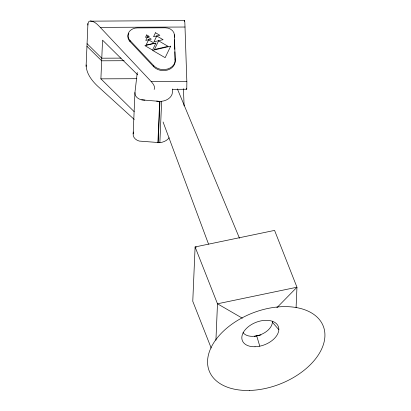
<?xml version="1.0" encoding="UTF-8"?>
<svg xmlns="http://www.w3.org/2000/svg" width="411" height="411" viewBox="0 0 411 411"><rect width="100%" height="100%" fill="white"/><g stroke="black" fill="none" stroke-linecap="round" stroke-linejoin="round"><path stroke-width="0.62" d="M134.233 119.426L97.72 86.233C91.874 80.726 86.12 73.328 86.156 64.938M86.094 66.418L87.933 23.571L88.684 21.721L89.408 21.172L184.503 20.55M87.867 25.05L87.933 23.571M134.166 111.653L100.895 78.845L102.56 40.16L137.649 74.766M169.152 137.767A13.198 9.972 2.5 0 1 159.864 142.653L139.185 141.071A9.104 6.874 2.5 0 1 133.169 133.878L134.947 92.511L137.264 72.516M157.886 142.756L159.663 101.389L141.703 99.873M158.184 142.766L159.956 101.399L161.636 101.291A13.198 9.972 2.5 0 0 172.147 94.047L172.738 88.971M159.864 142.653L161.636 101.291M215.924 340.226L217.486 303.791L195.102 246.96L274.574 230.401L296.958 287.227L296.079 307.68M129.933 41.46L129.989 40.432A9.71 7.855 3 0 1 128.89 32.238A9.71 7.855 3 0 1 137.397 27.902L165.294 27.789A8.867 7.172 3 0 1 174.398 34.93L175.153 60.068A12.058 9.756 3 0 1 167.657 70.004A12.058 9.756 3 0 1 153.642 66.68L129.933 41.46A9.71 7.855 3 0 1 128.838 33.265M153.642 66.68L153.699 65.652L129.989 40.432M174.387 37.226L174.398 34.93M133.169 133.878L133.39 132.003M172.661 89.362L186.758 89.233L186.871 82.395L184.899 23.889A13.471 0.55 89.8 0 0 184.344 21.341M276.844 307.757L296.958 287.227L217.486 303.791L242.367 318.206M154.12 89.362L154.521 88.966C155.045 86.115 152.902 83.505 151.135 81.491L100.248 27.367C97.551 24.568 94.479 21.146 90.333 20.93M254.265 336.368L260.964 334.97M100.248 27.367L185.017 27.028M121.034 58.126L101.784 58.203L87.07 43.694M124.132 60.715L101.671 60.807L86.957 46.294M100.895 78.845L136.832 78.701M151.135 81.491L186.835 81.347M144.888 100.14L140.958 99.703A9.104 6.874 2.5 0 1 134.947 92.511M159.956 101.399L156.591 101.132M196.35 247.17L195.102 246.96L192.769 301.294L211.192 348.06M272.375 322.275L278.833 329.673M177.372 88.889L239.505 238.282M163.075 121.99L208.536 244.119M256.7 335.859L259.788 346.18M186.707 89.305L186.609 88.488M183.429 88.719L184.107 105.935M174.47 39.764L174.788 49.279M174.875 51.817L175.153 60.068M272.339 321.202A15.906 9.879 -21.5 0 1 260.656 334.682A15.906 9.879 -21.5 0 1 243.055 332.581M174.238 35.022A8.867 7.172 3 0 1 174.341 35.957M175.204 59.035A12.058 9.756 3 0 1 167.714 68.971A12.058 9.756 3 0 1 153.699 65.652M146.665 34.94L145.499 37.36L149.311 36.476L146.665 34.94M147.451 36.913L145.756 40.427L151.284 39.148L147.451 36.913M148.566 39.852L146.033 45.097L154.289 43.186L148.566 39.852M155.486 32.746L153.56 36.738L159.843 35.284L155.486 32.746M156.776 35.998L153.986 41.783L163.09 39.677L156.776 35.998M155.903 43.093L152.527 50.085L144.893 45.636L155.903 43.093M158.615 40.843L154.444 49.474L168.042 46.335L158.615 40.843M170.693 46.181L165.135 57.689L152.563 50.368L170.693 46.181M255.02 346.75A19.322 12.001 -21.5 0 0 278.345 326.534A19.322 12.001 -21.5 0 0 247.633 327.315A19.322 12.001 -21.5 0 0 255.02 346.75M249.4 390.45A61.265 38.053 -21.5 0 0 323.354 326.36A61.265 38.053 -21.5 0 0 225.983 328.831A61.265 38.053 -21.5 0 0 249.4 390.45"/></g></svg>
